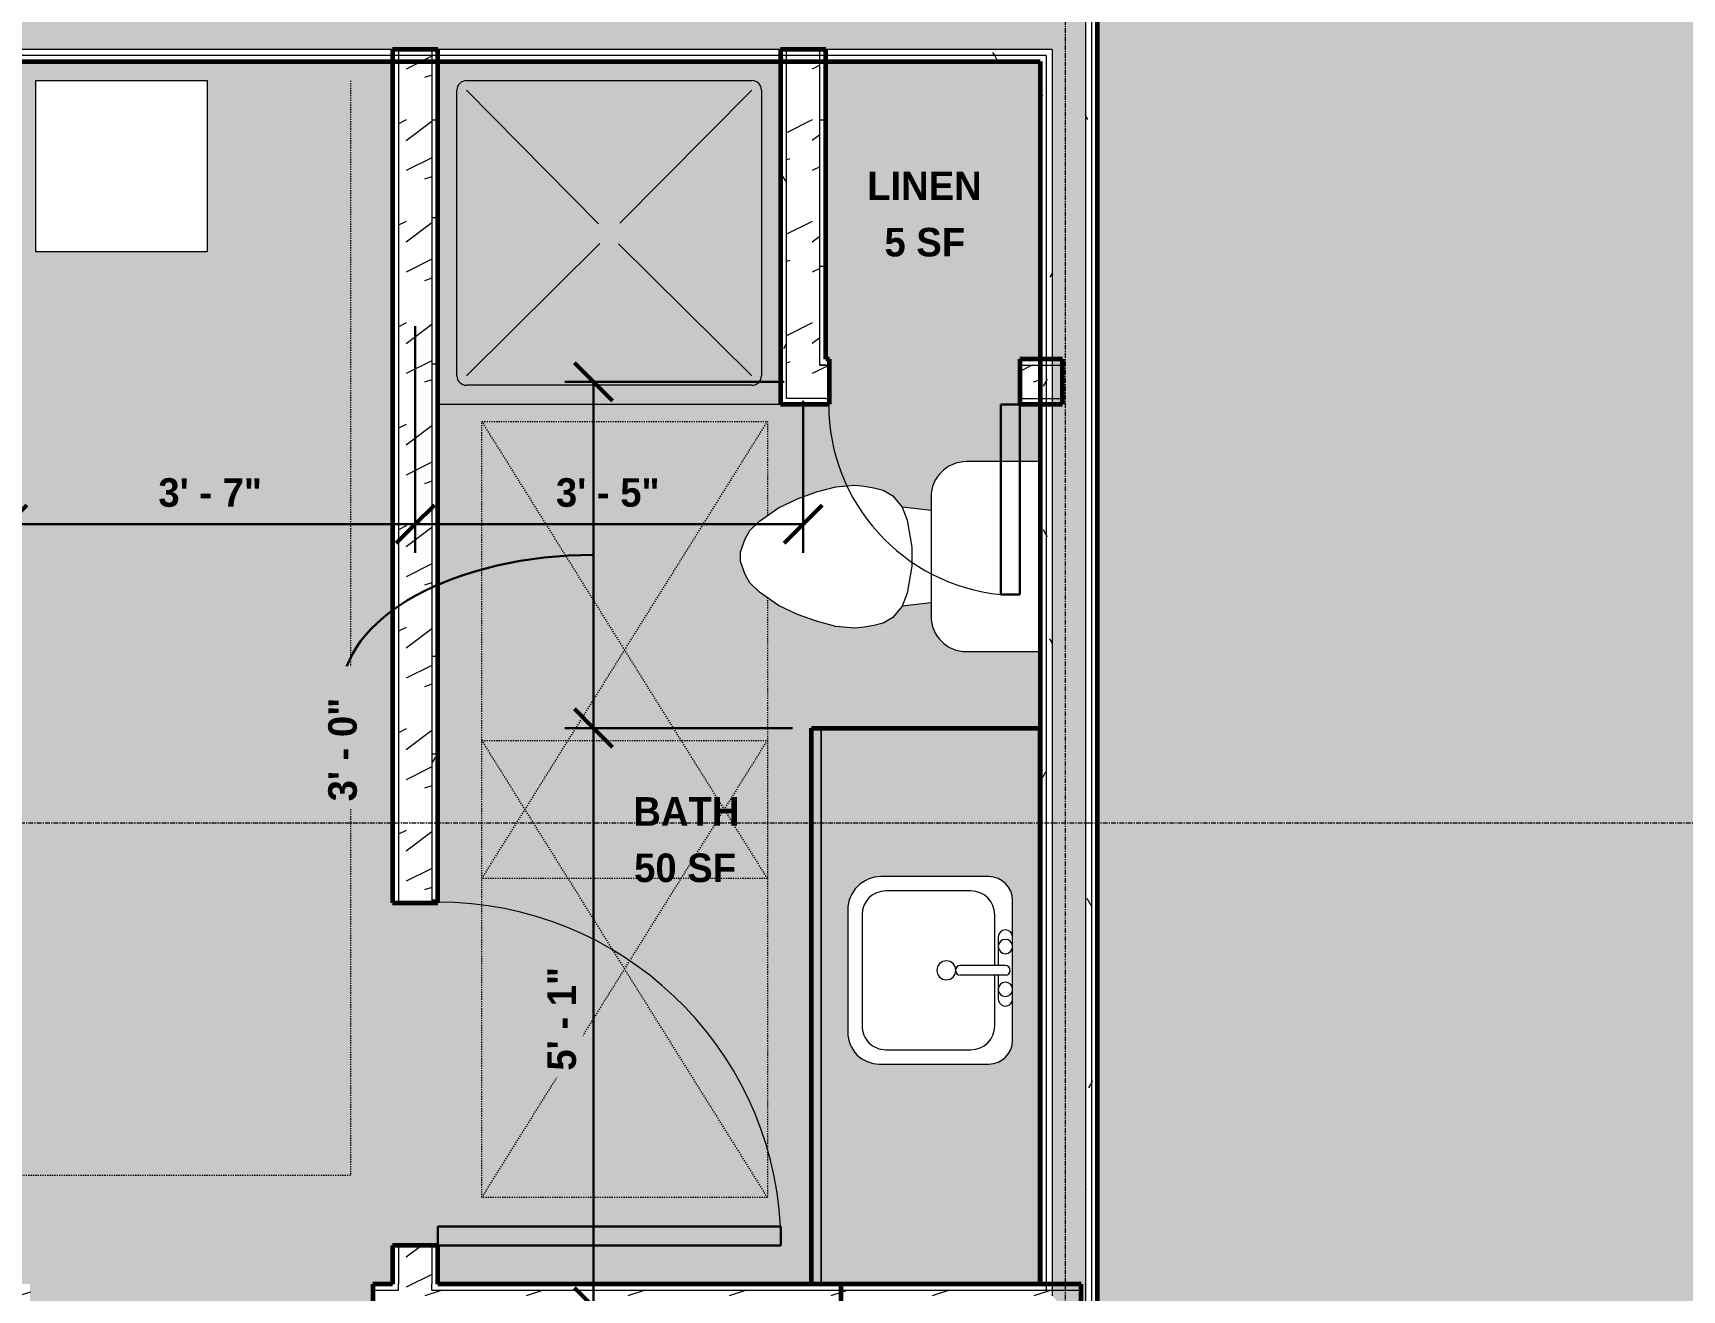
# Model space of a CAD drawing. Header units: inches. Extents: x -4105 to -1989, y 9836 to 11159.
# Drawn here: x -3589.8 to -3416.5, y 10418.2 to 10550.2 of the extents above; entities that cross this region are included whole.
import ezdxf

# ---------------------------------------------------------------- set-up
doc = ezdxf.new("R2010")
doc.units = ezdxf.units.IN
doc.header["$MEASUREMENT"] = 0
doc.linetypes.add('Dash', pattern=[0.25, 0.125, -0.125])
doc.linetypes.add('Grid Line 1_2_', pattern=[0.875, 0.5, -0.125, 0.125, -0.125])
for name, color, linetype, lineweight in [('0-1', 7, 'Continuous', 5), ('0-2', 7, 'Continuous', 9), ('A-ANNO-DIMS-1', 211, 'Continuous', 30), ('A-ANNO-DIMS-64', 211, 'Continuous', 9), ('A-AREA-IDEN', 2, 'Continuous', 9), ('A-AREA-PATT-3', 7, 'Continuous', 9), ('A-DOOR-1', 31, 'Continuous', 9), ('A-DOOR-2', 31, 'Continuous', 30), ('A-GENM-HDLN', 13, 'Dash', 9), ('A-WALL', 113, 'Continuous', 18), ('A-WALL-1', 113, 'Continuous', 60), ('A-WALL-PATT-1', 111, 'Continuous', 9), ('I-FURN', 30, 'Continuous', 9), ('I-FURN-HDLN', 30, 'Dash', 9), ('I-WALL-2', 2, 'Continuous', 60), ('P-SANR-FIXT', 6, 'Continuous', 9), ('Q-CASE', 31, 'Continuous', 9), ('Q-CASE-1', 31, 'Continuous', 60), ('S-GRID-1', 1, 'Grid Line 1_2_', 9)]:
    doc.layers.add(name, color=color, linetype=linetype, lineweight=lineweight)
doc.layers.add('A-AREA-PATT-5', color=141, linetype='Continuous', lineweight=9, transparency=1)
doc.styles.add('Century Gothic_B', font='GOTHICB.TTF', dxfattribs={"height": 3})
doc.dimstyles.new('OD_-_HS_-__1__Tol__', dxfattribs={"dimscale": 12, "dimtxt": 3.132505, "dimasz": 0.333333, "dimexe": 0.25, "dimexo": 0.166667, "dimgap": 0.083333, "dimtad": 1, "dimdec": 0, "dimzin": 3, "dimdsep": 46, "dimlunit": 4, "dimtxsty": 'Century Gothic_B', "dimblk1": 'OBLIQUE', "dimblk2": 'OBLIQUE', "dimsah": 1, "dimcen": 0.09, "dimdle": 0.25, "dimazin": 0, "dimtfac": 1, "dimtdec": 4, "dimtix": 1, "dimtmove": 0, "dimatfit": 3, "dimfxl": 1, "dimtvp": 1, "dimtfill": 1, "dimfrac": 2, "dimtolj": 1, "dimtzin": 0, "dimlwd": 30, "dimlwe": 30, "dimarcsym": 2})
doc.dimstyles.new('OD_-_HS_-__1__Tol___2', dxfattribs={"dimscale": 12, "dimtxt": 3.132505, "dimasz": 0.333333, "dimexe": 0.25, "dimexo": 0.166667, "dimgap": 0.083333, "dimtad": 1, "dimdec": 0, "dimzin": 3, "dimdsep": 46, "dimlunit": 4, "dimtxsty": 'Century Gothic_B', "dimblk1": 'OBLIQUE', "dimblk2": 'OBLIQUE', "dimsah": 1, "dimcen": 0.09, "dimdle": 0.25, "dimazin": 0, "dimtfac": 1, "dimtdec": 4, "dimtix": 1, "dimtmove": 1, "dimatfit": 3, "dimfxl": 1, "dimtvp": 1, "dimtfill": 1, "dimfrac": 2, "dimtolj": 1, "dimtzin": 0, "dimlwd": 30, "dimlwe": 30, "dimarcsym": 2})
pattern_1 = [(216.87, (4.265, -1183.338), (31.9871619, 21.32545714), [5.331, -47.981]), (206.565, (10.662, -1186.536), (-10.662476, -10.6620098), [11.921, -11.921]), (198.435, (10.662, -1191.868), (-21.32449365, -10.6625869), [6.744, -26.974])]
pattern_2 = [(0, (0, -1194), (20.48, 5.12), [0.845, -14.515, 0.845, -14.515, -81.92]), (0, (0, -1194), (20.48, 5.12), [-30.72, 0.845, -29.875, 0.845, -14.515, -35.84]), (0, (0, -1194), (20.48, 5.12), [-76.8, 0.845, -9.395, 0.845, -24.755]), (120, (7.68, -1191.44), (-14.67405, 15.1762003), [0.845, -14.515, 0.845, -14.515, -81.92]), (120, (7.68, -1191.44), (-14.67405, 15.1762003), [-30.72, 0.845, -29.875, 0.845, -14.515, -35.84]), (120, (7.68, -1191.44), (-14.67405, 15.1762003), [-76.8, 0.845, -9.395, 0.845, -24.755]), (240, (10.24, -1181.2), (-5.80595, -20.2962003), [0.845, -14.515, 0.845, -14.515, -81.92]), (240, (10.24, -1181.2), (-5.80595, -20.2962003), [-30.72, 0.845, -29.875, 0.845, -14.515, -35.84]), (240, (10.24, -1181.2), (-5.80595, -20.2962003), [-76.8, 0.845, -9.395, 0.845, -24.755])]
pattern_3 = [(161.57, (0.32, -1193.68), (-2.560496185, -0.000537386), [0, -18.214, 2.022, 0]), (18.43, (-0.32, -1193.68), (-2.560496185, 0.000537386), [0, -18.214, 2.022, 0]), (108.43, (0.32, -1193.68), (1.27922091, -6.400876726), [6.07, -14.166]), (71.57, (-0.32, -1193.68), (1.27922091, 6.400876726), [6.07, -14.166])]

# ---------------------------------------------------------------- blocks, each defined once
blk = doc.blocks.new('Single-Flush - 36_ x 84_-1372839-ENLARGED FLOOR PLAN - 1ST FLOOR PLAN - WEST')
at = {"layer": 'A-DOOR-1'}
blk.add_arc((18, 2.37), 36.07, 93.1789, 180, dxfattribs=at)
at = {"layer": 'A-DOOR-2'}
for p, q in [((16, 2.37), (16, 38.39)), ((18, 38.39), (16, 38.39)), ((18, 2.37), (18, 38.39)), ((18, 2.37), (16, 2.37))]:
    blk.add_line(p, q, dxfattribs=at)
blk = doc.blocks.new('Bed-Standard - Queen 60_ x 79_-1433484-ENLARGED FLOOR PLAN - 1ST FLOOR PLAN - WEST')
at = {"layer": 'I-FURN'}
for p, q in [((-19.31, 41.3), (40.69, 41.3)), ((-19.31, -37.7), (-19.31, 41.3)), ((40.69, 41.3), (40.69, -37.7)), ((40.69, -23.7), (-19.31, -17.13)), ((-16.31, -23.7), (37.69, -23.7)), ((-16.31, -35.7), (-16.31, -23.7)), ((37.69, -35.7), (37.69, -23.7)), ((-16.31, -35.7), (37.69, -35.7)), ((40.69, -37.7), (-19.31, -37.7))]:
    blk.add_line(p, q, dxfattribs=at)
at = {"layer": 'I-FURN-HDLN'}
for p, q in [((-55.31, 77.3), (64.69, 77.3)), ((-55.31, -37.7), (-55.31, 77.3))]:
    blk.add_line(p, q, dxfattribs=at)
blk = doc.blocks.new('Table-Night Stand - 18_ x 18_ x 24_-1372838-ENLARGED FLOOR PLAN - 1ST FLOOR PLAN - WEST')
at = {"layer": 'I-FURN'}
for p, q in [((0.15, 0), (18.15, 0)), ((0.15, -18), (0.15, 0)), ((18.15, 0), (18.15, -18)), ((18.15, -18), (0.15, -18))]:
    blk.add_line(p, q, dxfattribs=at)
blk = doc.blocks.new('M_Sink Vanity-Square - 500 x 440mm-1352614-ENLARGED FLOOR PLAN - 1ST FLOOR PLAN - WEST')
at = {"layer": 'P-SANR-FIXT'}
for p, q in [((7.96, 7.09), (-6.72, 7.09)), ((7.96, 7.09), (-6.72, 7.09)), ((3.62, 7.09), (-2.88, 7.09)), ((0.12, 5.22), (-5.22, 5.22)), ((-2.88, 5.59), (0.12, 5.59)), ((0.12, 6.33), (0.12, 1.59)), ((1.12, 6.33), (1.12, 1.59)), ((1.12, 5.59), (3.62, 5.59)), ((6.46, 5.22), (1.12, 5.22)), ((-9.22, 4.59), (-9.22, -6.73)), ((-9.22, 4.59), (-9.22, -6.73)), ((10.46, -6.91), (10.46, 4.59)), ((10.46, -6.91), (10.46, 4.59)), ((-7.72, 2.72), (-7.72, -6.23)), ((8.96, -6.23), (8.96, 2.72)), ((-5.72, -10.23), (7.14, -10.23)), ((-5.72, -10.23), (7.14, -10.23)), ((-5.22, -8.73), (6.46, -8.73))]:
    blk.add_line(p, q, dxfattribs=at)
for centre, radius, start, end in [((-6.72, 4.59), 2.5, 90, 180), ((-6.72, 4.59), 2.5, 90, 180), ((-2.88, 6.34), 0.75, 90, 270), ((-1.88, 6.34), 0.75, 360, 180), ((2.62, 6.34), 0.75, 360, 180), ((3.62, 6.34), 0.75, 270, 90), ((7.96, 4.59), 2.5, 0, 90), ((7.96, 4.59), 2.5, 360, 90), ((-5.22, 2.72), 2.5, 90, 180), ((-1.88, 6.34), 0.75, 180, 0), ((0.62, 6.33), 0.5, 360, 180), ((2.62, 6.34), 0.75, 180, 360), ((6.46, 2.72), 2.5, 0, 90), ((0.62, 0.13), 1, 360, 180), ((0.62, 0.13), 1, 180, 0), ((0.62, 1.59), 0.5, 180, 0), ((-5.72, -6.73), 3.5, 180, 270), ((-5.72, -6.73), 3.5, 180, 270), ((-5.22, -6.23), 2.5, 180, 270), ((6.46, -6.23), 2.5, 270, 0), ((7.14, -6.91), 3.32, 270, 360), ((7.14, -6.91), 3.32, 270, 0)]:
    blk.add_arc(centre, radius, start, end, dxfattribs=at)
blk = doc.blocks.new('Toilet-Domestic-3D - Toilet-Domestic-3D-V53-ENLARGED FLOOR PLAN - 1ST FLOOR PLAN - WEST')
at = {"layer": 'P-SANR-FIXT'}
for p, q in [((-3.74, 10), (-2.74, 11)), ((-2.74, 11), (-1.87, 11.5)), ((-1.87, 11.5), (-0.5, 12)), ((-0.5, 12), (0.5, 12)), ((0.5, 12), (1.87, 11.5)), ((1.87, 11.5), (2.74, 11)), ((2.74, 11), (3.74, 10)), ((-5.13, 8), (-3.74, 10)), ((3.74, 10), (5.13, 8)), ((-6.06, 6), (-5.13, 8)), ((5.13, 8), (6.06, 6)), ((-6.79, 4), (-6.06, 6)), ((6.06, 6), (6.79, 4)), ((-7.33, 1.99), (-6.79, 4)), ((6.79, 4), (7.33, 1.99)), ((-7.5, 0), (-7.33, 1.99)), ((7.33, 1.99), (7.5, 0)), ((-7.41, -1), (-7.5, 0)), ((-7.24, -2), (-7.41, -1)), ((7.41, -1), (7.24, -2)), ((7.5, 0), (7.41, -1)), ((-6.97, -3), (-7.24, -2)), ((-6.4, -4), (-6.97, -3)), ((6.97, -3), (6.4, -4)), ((7.24, -2), (6.97, -3)), ((-5.21, -5), (-6.4, -4)), ((-3.84, -5.5), (-5.21, -5)), ((-4.86, -8.02), (-5.21, -5)), ((5.21, -5), (3.84, -5.5)), ((4.86, -8.02), (5.21, -5)), ((6.4, -4), (5.21, -5)), ((-1, -6), (-3.84, -5.5)), ((1, -6), (-1, -6)), ((3.84, -5.5), (1, -6)), ((6.25, -8.02), (-6.25, -8.02)), ((-9.98, -11.75), (-9.98, -19.48)), ((9.98, -19.48), (9.98, -11.75)), ((-9.98, -19.48), (9.98, -19.48))]:
    blk.add_line(p, q, dxfattribs=at)
for centre, start, end in [((-6.25, -11.75), 90, 180), ((6.25, -11.75), 0, 90)]:
    blk.add_arc(centre, 3.73, start, end, dxfattribs=at)
blk = doc.blocks.new('OD_CW_Base Cabinet - OD_CW_Base Cabinet-V54-ENLARGED FLOOR PLAN - 1ST FLOOR PLAN - WEST')
at = {"layer": 'Q-CASE'}
blk.add_hatch(color=256, dxfattribs=at).paths.add_polyline_path([(0.74, -1), (59.14, -1), (59.14, 0), (0.74, 0)], flags=0)
h = blk.add_hatch(color=256, dxfattribs=at)
h.paths.add_polyline_path([(0.74, -3.08), (0.74, -24), (59.14, -24), (59.14, -1), (0.74, -1)], flags=0)
h.paths.add_polyline_path([(23.85, -18.63), (23.85, -7.12), (23.96, -6.26), (24.29, -5.46), (24.82, -4.77), (25.51, -4.25), (26.35, -3.91), (27.17, -3.8), (40.03, -3.8), (41.03, -3.96), (41.78, -4.27), (42.51, -4.83), (43.06, -5.55), (43.41, -6.4), (43.53, -7.3), (43.53, -18.63), (43.45, -19.27), (43.2, -19.88), (42.8, -20.39), (42.28, -20.79), (41.68, -21.04), (41.03, -21.13), (26.35, -21.13), (25.7, -21.04), (25.1, -20.79), (24.58, -20.39), (24.18, -19.88), (23.93, -19.27)], flags=0)
for p, q in [((0.74, 0), (59.14, 0)), ((59.14, -1), (0.74, -1)), ((0.74, -1), (59.14, -1)), ((59.14, 0), (59.14, -1)), ((59.14, -1), (59.14, -24)), ((59.14, -24), (0.74, -24))]:
    blk.add_line(p, q, dxfattribs=at)
at = {"layer": 'Q-CASE-1'}
for p, q in [((0.74, 0), (59.14, 0)), ((59.14, 0), (59.14, -24)), ((59.14, -24), (0.74, -24))]:
    blk.add_line(p, q, dxfattribs=at)
blk = doc.blocks.new('Shower Base-3D - 36_ x 36_-V55-ENLARGED FLOOR PLAN - 1ST FLOOR PLAN - WEST')
at = {"layer": 'P-SANR-FIXT'}
for p, q in [((-18, 18), (-18, -18)), ((-15, 16), (15, 16)), ((-16, -15), (-16, 15)), ((-1.12, 1), (-15, 15)), ((0.97, 1.14), (15, 15)), ((16, 15), (16, -15)), ((-1.13, -0.98), (-15, -15)), ((1.01, -1.11), (15, -15)), ((15, -16), (-15, -16))]:
    blk.add_line(p, q, dxfattribs=at)
for centre, start, end in [((-15, 15), 90, 180), ((15, 15), 360, 90), ((-15, -15), 180, 270), ((15, -15), 270, 0)]:
    blk.add_arc(centre, 1, start, end, dxfattribs=at)
blk = doc.blocks.new('Single-Flush - CLOSET-1720256-ENLARGED FLOOR PLAN - 1ST FLOOR PLAN - WEST')
at = {"layer": 'A-DOOR-1'}
blk.add_arc((10, -2.38), 20.07, 180, 264.2799, dxfattribs=at)
at = {"layer": 'A-DOOR-2'}
for p, q in [((8, -2.38), (8, -22.34)), ((10, -2.38), (8, -2.38)), ((10, -2.38), (10, -22.34)), ((10, -22.34), (8, -22.34))]:
    blk.add_line(p, q, dxfattribs=at)
blk = doc.blocks.new('ADA Clearances - 30_x48_-V48-ENLARGED FLOOR PLAN - 1ST FLOOR PLAN - WEST')
at = {"layer": 'A-GENM-HDLN'}
for p, q in [((15, 24), (-15, -24)), ((-15, 24), (15, -24)), ((-15, -5.48), (-15, 24)), ((-15, 24), (15, 24)), ((15, 24), (15, -24)), ((-15, -24), (-15, -14.12)), ((15, -24), (-15, -24))]:
    blk.add_line(p, q, dxfattribs=at)
blk = doc.blocks.new('ADA Clearances - 30_x48_-1721104-ENLARGED FLOOR PLAN - 1ST FLOOR PLAN - WEST')
at = {"layer": 'A-GENM-HDLN'}
for p, q in [((15, 24), (-15, -24)), ((-15, 24), (15, -24)), ((-15, -24), (-15, 24)), ((-15, 24), (15, 24)), ((15, 24), (15, -24)), ((15, -24), (-15, -24))]:
    blk.add_line(p, q, dxfattribs=at)
blk = doc.blocks.new('DIMBLOCK8-ENLARGED FLOOR PLAN - 1ST FLOOR PLAN - WEST')
at = {"layer": 'A-ANNO-DIMS-64', "lineweight": 30, "transparency": 16777216}
for p, q in [((-3549.63, 10519.39), (-3549.63, 10495.59)), ((-3549.63, 10498.59), (-3549.63, 10519.39)), ((-3592.43, 10499.42), (-3592.43, 10495.59)), ((-3592.43, 10498.59), (-3592.43, 10499.42)), ((-3592.43, 10498.59), (-3549.63, 10498.59))]:
    blk.add_line(p, q, dxfattribs=at)
at = {"layer": 'A-ANNO-DIMS-64', "lineweight": 50, "transparency": 16777216}
for p, q in [((-3592.43, 10498.59), (-3590.43, 10500.59)), ((-3549.63, 10498.59), (-3547.63, 10500.59)), ((-3592.43, 10498.59), (-3594.43, 10496.59)), ((-3549.63, 10498.59), (-3551.63, 10496.59))]:
    blk.add_line(p, q, dxfattribs=at)
at = {"layer": 'A-ANNO-DIMS-64', "color": 0, "lineweight": 30, "transparency": 16777216, "insert": (-3576.62, 10503.43), "char_height": 3, "width": 13.425, "attachment_point": 1, "line_spacing_factor": 0.984502, "style": 'Century Gothic_B', "bg_fill": 3, "box_fill_scale": 1.25, "bg_fill_color": 256, "bg_fill_true_color": 13158600, "bg_fill_transparency": 0}
blk.add_mtext('3\' - 7"', dxfattribs=at)
blk = doc.blocks.new('_Oblique')
at = {"color": 0, "linetype": 'ByBlock', "lineweight": -2}
blk.add_line((-0.5, -0.5), (0.5, 0.5), dxfattribs=at)
blk = doc.blocks.new('DIMBLOCK9-ENLARGED FLOOR PLAN - 1ST FLOOR PLAN - WEST')
at = {"layer": 'A-ANNO-DIMS-64', "lineweight": 30, "transparency": 16777216}
for p, q in [((-3549.63, 10519.39), (-3549.63, 10495.59)), ((-3549.63, 10498.59), (-3549.63, 10519.39)), ((-3508.88, 10511.56), (-3508.88, 10495.59)), ((-3508.88, 10498.59), (-3508.88, 10511.56)), ((-3549.63, 10498.59), (-3508.88, 10498.59))]:
    blk.add_line(p, q, dxfattribs=at)
at = {"layer": 'A-ANNO-DIMS-64', "lineweight": 50, "transparency": 16777216}
for p, q in [((-3549.63, 10498.59), (-3547.63, 10500.59)), ((-3508.88, 10498.59), (-3506.88, 10500.59)), ((-3549.63, 10498.59), (-3551.63, 10496.59)), ((-3508.88, 10498.59), (-3510.88, 10496.59))]:
    blk.add_line(p, q, dxfattribs=at)
at = {"layer": 'A-ANNO-DIMS-64', "color": 0, "lineweight": 30, "transparency": 16777216, "insert": (-3534.85, 10503.43), "char_height": 3, "width": 13.425, "attachment_point": 1, "line_spacing_factor": 0.984502, "style": 'Century Gothic_B', "bg_fill": 3, "box_fill_scale": 1.25, "bg_fill_color": 256, "bg_fill_true_color": 13158600, "bg_fill_transparency": 0}
blk.add_mtext('3\' - 5"', dxfattribs=at)
blk = doc.blocks.new('DIMBLOCK13-ENLARGED FLOOR PLAN - 1ST FLOOR PLAN - WEST')
at = {"layer": 'A-ANNO-DIMS-64', "lineweight": 50, "transparency": 16777216}
for p, q in [((-3530.91, 10477.19), (-3532.91, 10479.19)), ((-3530.91, 10477.19), (-3528.91, 10475.19)), ((-3530.91, 10416.41), (-3532.91, 10418.41)), ((-3530.91, 10416.41), (-3528.91, 10414.41))]:
    blk.add_line(p, q, dxfattribs=at)
at = {"layer": 'A-ANNO-DIMS-64', "lineweight": 30, "transparency": 16777216}
for p, q in [((-3510, 10477.19), (-3533.91, 10477.19)), ((-3530.91, 10416.41), (-3530.91, 10477.19)), ((-3530.91, 10477.19), (-3510, 10477.19)), ((-3531.74, 10416.41), (-3527.91, 10416.41)), ((-3530.91, 10416.41), (-3531.74, 10416.41))]:
    blk.add_line(p, q, dxfattribs=at)
at = {"layer": 'A-ANNO-DIMS-64', "color": 0, "lineweight": 30, "transparency": 16777216, "insert": (-3535.75, 10441.21), "char_height": 3, "width": 13.425, "attachment_point": 1, "rotation": 90, "line_spacing_factor": 0.984502, "style": 'Century Gothic_B', "bg_fill": 3, "box_fill_scale": 1.25, "bg_fill_color": 256, "bg_fill_true_color": 13158600, "bg_fill_transparency": 0}
blk.add_mtext('5\' - 1"', dxfattribs=at)
blk = doc.blocks.new('DIMBLOCK14-ENLARGED FLOOR PLAN - 1ST FLOOR PLAN - WEST')
at = {"layer": 'A-ANNO-DIMS-64', "lineweight": 50, "transparency": 16777216}
for p, q in [((-3530.91, 10513.56), (-3532.91, 10515.56)), ((-3530.91, 10513.56), (-3528.91, 10511.56)), ((-3530.91, 10477.19), (-3532.91, 10479.19)), ((-3530.91, 10477.19), (-3528.91, 10475.19))]:
    blk.add_line(p, q, dxfattribs=at)
at = {"layer": 'A-ANNO-DIMS-64', "lineweight": 30, "transparency": 16777216}
for p, q in [((-3510.88, 10513.56), (-3533.91, 10513.56)), ((-3530.91, 10477.19), (-3530.91, 10513.56)), ((-3530.91, 10513.56), (-3510.88, 10513.56)), ((-3510, 10477.19), (-3533.91, 10477.19)), ((-3530.91, 10477.19), (-3510, 10477.19))]:
    blk.add_line(p, q, dxfattribs=at)
blk.add_ellipse((-3530.91, 10480.67), major_axis=(26.48, 0), ratio=0.555145, start_param=1.570796, end_param=3.141593, dxfattribs=at)
at = {"layer": 'A-ANNO-DIMS-64', "color": 0, "lineweight": 30, "transparency": 16777216, "insert": (-3558.78, 10469.49), "char_height": 3, "width": 13.425, "attachment_point": 1, "rotation": 90, "line_spacing_factor": 0.984502, "style": 'Century Gothic_B', "bg_fill": 3, "box_fill_scale": 1.25, "bg_fill_color": 256, "bg_fill_true_color": 13158600, "bg_fill_transparency": 0}
blk.add_mtext('3\' - 0"', dxfattribs=at)
blk = doc.blocks.new('CTR - 1st Phase - Shell_rvt-1-ENLARGED FLOOR PLAN - 1ST FLOOR PLAN - WEST')
at = {"layer": 'S-GRID-1'}
for p, q in [((-3481.32, 9836.18), (-3481.32, 11126.32)), ((-1989.4, 10467.19), (-4072.56, 10467.19))]:
    blk.add_line(p, q, dxfattribs=at)
blk = doc.blocks.new('CTR - 1st Phase - Unit Layouts_rvt-1-ENLARGED FLOOR PLAN - 1ST FLOOR PLAN - WEST')
at = {"layer": 'A-WALL-PATT-1'}
h = blk.add_hatch(dxfattribs=at)
h.set_pattern_fill('FP_2', color=256, style=0, pattern_type=2)
h.set_pattern_definition(pattern_1)
h.paths.add_polyline_path([(-3550.08, 10418.16), (-3547.88, 10418.16), (-3547.88, 10422.84), (-3551.38, 10422.84), (-3551.38, 10418.16)], flags=0)
h.paths.add_polyline_path([(-3551.38, 10458.84), (-3547.88, 10458.84), (-3547.88, 10548.44), (-3551.38, 10548.44), (-3551.38, 10461.83)], flags=0)
h = blk.add_hatch(dxfattribs=at)
h.set_pattern_fill('FP_1', color=256, style=0, pattern_type=2)
h.set_pattern_definition(pattern_2)
h.paths.add_polyline_path([(-3551.38, 10418.79), (-3551.38, 10422.84), (-3552.01, 10422.84), (-3552.01, 10418.79)], flags=0)
h.paths.add_polyline_path([(-3551.38, 10458.84), (-3551.39, 10547.19), (-3552.01, 10547.19), (-3552.01, 10458.84)], flags=0)
h = blk.add_hatch(dxfattribs=at)
h.set_pattern_fill('FP_1', color=256, style=0, pattern_type=2)
h.set_pattern_definition(pattern_2)
h.paths.add_polyline_path([(-3547.88, 10418.79), (-3547.26, 10418.79), (-3547.26, 10422.84), (-3547.88, 10422.84)], flags=0)
h.paths.add_polyline_path([(-3547.88, 10458.84), (-3547.26, 10458.84), (-3547.26, 10547.19), (-3547.88, 10547.19), (-3547.88, 10461.83)], flags=0)
h = blk.add_hatch(dxfattribs=at)
h.set_pattern_fill('FP_1', color=256, style=0, pattern_type=2)
h.set_pattern_definition(pattern_2)
h.paths.add_polyline_path([(-3511.26, 10511.19), (-3510.63, 10511.19), (-3510.63, 10547.19), (-3511.26, 10547.19), (-3511.26, 10515.31)], flags=0)
h = blk.add_hatch(dxfattribs=at)
h.set_pattern_fill('FP_2', color=256, style=0, pattern_type=2)
h.set_pattern_definition(pattern_1)
h.paths.add_polyline_path([(-3510.63, 10511.81), (-3507.13, 10511.81), (-3507.13, 10547.19), (-3510.63, 10547.19), (-3510.63, 10518.09)], flags=0)
h = blk.add_hatch(dxfattribs=at)
h.set_pattern_fill('FP_1', color=256, style=0, pattern_type=2)
h.set_pattern_definition(pattern_2)
h.paths.add_polyline_path([(-3507.13, 10515.31), (-3506.51, 10515.31), (-3506.51, 10547.19), (-3507.13, 10547.19), (-3507.13, 10518.09)], flags=0)
h = blk.add_hatch(dxfattribs=at)
h.set_pattern_fill('FP_2', color=256, style=0, pattern_type=2)
h.set_pattern_definition(pattern_1)
h.paths.add_polyline_path([(-3484, 10511.81), (-3483.97, 10511.81), (-3484, 10515.31), (-3486.13, 10515.31), (-3486.13, 10511.81)], flags=0)
h.paths.add_polyline_path([(-3506.51, 10511.81), (-3506.13, 10511.81), (-3506.13, 10515.31), (-3507.13, 10515.31), (-3507.13, 10511.81)], flags=0)
h = blk.add_hatch(dxfattribs=at)
h.set_pattern_fill('FP_2', color=256, style=0, pattern_type=2)
h.set_pattern_definition(pattern_1)
h.paths.add_polyline_path([(-3590.6, 10414.66), (-3590.1, 10414.66), (-3590.1, 10418.16), (-3594.26, 10418.16), (-3594.26, 10414.66), (-3592.1, 10414.66), (-3592.1, 10414.94), (-3590.6, 10414.94)], flags=0)
h.paths.add_polyline_path([(-3482.72, 10414.66), (-3479.86, 10414.67), (-3482.72, 10417.54), (-3482.72, 10418.16), (-3554.1, 10418.16), (-3554.1, 10414.66), (-3514.6, 10414.66), (-3514.6, 10414.94), (-3513.1, 10414.94), (-3513.1, 10414.66), (-3489.01, 10414.66)], flags=0)
at = {"layer": 'A-WALL'}
for p, q in [((-3551.38, 10548.44), (-3551.38, 10458.84)), ((-3547.88, 10548.44), (-3547.88, 10458.84)), ((-3510.63, 10511.81), (-3510.63, 10548.44)), ((-3507.13, 10515.31), (-3507.13, 10548.44)), ((-3507.13, 10515.31), (-3506.51, 10515.31)), ((-3506.51, 10515.31), (-3507.13, 10515.31)), ((-3506.51, 10515.31), (-3506.13, 10515.31)), ((-3486.13, 10515.31), (-3481.62, 10515.31)), ((-3507.13, 10511.81), (-3510.63, 10511.81)), ((-3506.51, 10511.81), (-3507.13, 10511.81)), ((-3506.51, 10511.81), (-3506.13, 10511.81)), ((-3486.13, 10511.81), (-3481.62, 10511.81)), ((-3551.38, 10422.84), (-3551.38, 10418.79)), ((-3547.88, 10422.84), (-3547.88, 10418.79)), ((-3554.1, 10418.16), (-3551.38, 10418.16)), ((-3551.38, 10418.16), (-3551.38, 10418.79)), ((-3547.88, 10418.16), (-3547.88, 10418.79)), ((-3547.88, 10418.16), (-3479.67, 10418.16))]:
    blk.add_line(p, q, dxfattribs=at)
at = {"layer": 'A-WALL-1'}
for p, q in [((-3547.26, 10548.44), (-3552.01, 10548.44)), ((-3552.01, 10548.44), (-3552.01, 10458.84)), ((-3547.26, 10458.84), (-3547.26, 10548.44)), ((-3511.26, 10548.44), (-3511.26, 10511.19)), ((-3506.51, 10548.44), (-3511.26, 10548.44)), ((-3506.51, 10515.94), (-3506.51, 10548.44)), ((-3506.13, 10515.94), (-3506.51, 10515.94)), ((-3506.13, 10511.19), (-3506.13, 10515.94)), ((-3481.62, 10515.94), (-3486.13, 10515.94)), ((-3486.13, 10515.94), (-3486.13, 10511.19)), ((-3481.62, 10511.19), (-3481.62, 10515.94)), ((-3511.26, 10511.19), (-3510.63, 10511.19)), ((-3510.63, 10511.19), (-3506.51, 10511.19)), ((-3506.51, 10511.19), (-3506.13, 10511.19)), ((-3486.13, 10511.19), (-3481.62, 10511.19)), ((-3552.01, 10458.84), (-3547.26, 10458.84)), ((-3547.26, 10422.84), (-3552.01, 10422.84)), ((-3552.01, 10422.84), (-3552.01, 10418.79)), ((-3547.26, 10418.79), (-3547.26, 10422.84)), ((-3552.01, 10418.79), (-3554.1, 10418.79)), ((-3554.1, 10418.79), (-3554.1, 10414.04)), ((-3479.67, 10418.79), (-3547.26, 10418.79)), ((-3479.67, 10414.04), (-3479.67, 10418.79))]:
    blk.add_line(p, q, dxfattribs=at)
at = {"layer": '0-2'}
for name, p, rotation in [('Bed-Standard - Queen 60_ x 79_-1433484-ENLARGED FLOOR PLAN - 1ST FLOOR PLAN - WEST', (-3611.74, 10507.48), 180), ('Table-Night Stand - 18_ x 18_ x 24_-1372838-ENLARGED FLOOR PLAN - 1ST FLOOR PLAN - WEST', (-3571.35, 10527.19), 180), ('Shower Base-3D - 36_ x 36_-V55-ENLARGED FLOOR PLAN - 1ST FLOOR PLAN - WEST', (-3529.26, 10529.19), 89.99999999997166), ('ADA Clearances - 30_x48_-V48-ENLARGED FLOOR PLAN - 1ST FLOOR PLAN - WEST', (-3527.63, 10485.39), 180), ('Toilet-Domestic-3D - Toilet-Domestic-3D-V53-ENLARGED FLOOR PLAN - 1ST FLOOR PLAN - WEST', (-3503.47, 10495.19), 89.99999999996913), ('OD_CW_Base Cabinet - OD_CW_Base Cabinet-V54-ENLARGED FLOOR PLAN - 1ST FLOOR PLAN - WEST', (-3508, 10418.05), 89.99999999996673), ('ADA Clearances - 30_x48_-1721104-ENLARGED FLOOR PLAN - 1ST FLOOR PLAN - WEST', (-3527.63, 10451.89), 180), ('M_Sink Vanity-Square - 500 x 440mm-1352614-ENLARGED FLOOR PLAN - 1ST FLOOR PLAN - WEST', (-3493.97, 10452.36), 269.9999999999682), ('Single-Flush - 36_ x 84_-1372839-ENLARGED FLOOR PLAN - 1ST FLOOR PLAN - WEST', (-3549.63, 10440.84), 270.0000000000038)]:
    blk.add_blockref(name, p, dxfattribs=dict(at, rotation=rotation))
blk.add_blockref('Single-Flush - CLOSET-1720256-ENLARGED FLOOR PLAN - 1ST FLOOR PLAN - WEST', (-3496.13, 10513.56), dxfattribs=at)
at = {"layer": 'A-AREA-IDEN', "char_height": 3, "attachment_point": 1, "style": 'Century Gothic_B'}
for s, insert, width in [('LINEN', (-3502.16, 10535.64), 13.332), ('5 SF', (-3500.34, 10529.72), 8.888)]:
    blk.add_mtext(s, dxfattribs=dict(at, insert=insert, width=width))
at = {"layer": 'A-ANNO-DIMS-1'}
dim = blk.add_linear_dim(base=(-3549.63, 10498.59), p1=(-3592.43, 10501.42), p2=(-3549.63, 10521.39), dimstyle='OD_-_HS_-__1__Tol__', override={"dimpost": '<>', "dimfxl": 47.224518}, dxfattribs=at)
dim.commit()
dim.dimension.update_dxf_attribs({"geometry": 'DIMBLOCK8-ENLARGED FLOOR PLAN - 1ST FLOOR PLAN - WEST', "text_midpoint": (-3571.03, 10501.16)})
dim = blk.add_linear_dim(base=(-3530.91, 10477.19), p1=(-3533.74, 10416.41), p2=(-3508, 10477.19), angle=90, dimstyle='OD_-_HS_-__1__Tol__', override={"dimpost": '<>', "dimfxl": 66.000115}, dxfattribs=at)
dim.commit()
dim.dimension.update_dxf_attribs({"geometry": 'DIMBLOCK13-ENLARGED FLOOR PLAN - 1ST FLOOR PLAN - WEST', "text_midpoint": (-3533.45, 10446.8)})
at = {"layer": 'A-AREA-IDEN', "insert": (-3526.64, 10464.01), "char_height": 3, "width": 11.514, "attachment_point": 1, "style": 'Century Gothic_B'}
blk.add_mtext('50 SF', dxfattribs=at)
at = {"layer": 'A-ANNO-DIMS-1'}
dim = blk.add_linear_dim(base=(-3508.88, 10498.59), p1=(-3549.63, 10521.39), p2=(-3508.88, 10513.56), dimstyle='OD_-_HS_-__1__Tol__', override={"dimpost": '<>', "dimfxl": 41.494579}, dxfattribs=at)
dim.commit()
dim.dimension.update_dxf_attribs({"geometry": 'DIMBLOCK9-ENLARGED FLOOR PLAN - 1ST FLOOR PLAN - WEST', "text_midpoint": (-3529.26, 10501.16)})
dim = blk.add_linear_dim(base=(-3530.91, 10513.56), p1=(-3508, 10477.19), p2=(-3508.88, 10513.56), angle=90, dimstyle='OD_-_HS_-__1__Tol___2', override={"dimpost": '<>', "dimfxl": 36.385786}, dxfattribs=at)
dim.commit()
dim.dimension.update_dxf_attribs({"geometry": 'DIMBLOCK14-ENLARGED FLOOR PLAN - 1ST FLOOR PLAN - WEST', "text_midpoint": (-3556.78, 10476.2), "dimtype": 160, "text_rotation": 90})
at = {"layer": 'A-AREA-IDEN', "insert": (-3526.72, 10469.93), "char_height": 3, "width": 11.716, "attachment_point": 1, "style": 'Century Gothic_B'}
blk.add_mtext('BATH', dxfattribs=at)

msp = doc.modelspace()

# ---------------------------------------------------------------- block references
at = {"layer": '0-1'}
msp.add_blockref('CTR - 1st Phase - Unit Layouts_rvt-1-ENLARGED FLOOR PLAN - 1ST FLOOR PLAN - WEST', (0, 0), dxfattribs=at)

# ---------------------------------------------------------------- next in the draw order: hatches: boundary and pattern name
at = {"layer": 'A-AREA-PATT-3'}
h = msp.add_hatch(color=256, dxfattribs=at)
h.paths.add_polyline_path([(-3504.92, 10354.59), (-3540.92, 10354.59), (-3540.92, 10356.34), (-3504.92, 10356.34), (-3504.92, 10355.61)], flags=0)
h.paths.add_polyline_path([(-3822.2, 10351.59), (-3794.67, 10351.59), (-3794.67, 10362.15), (-3789.92, 10362.15), (-3789.92, 10351.59), (-3504.92, 10351.59), (-3504.92, 10354.59), (-3502.99, 10354.59), (-3502.99, 10355.21), (-3501.92, 10355.21), (-3501.92, 10389.96), (-3502.99, 10389.96), (-3502.99, 10390.59), (-3504.92, 10390.59), (-3504.92, 10414.04), (-3513.1, 10414.04), (-3513.1, 10412.09), (-3512.1, 10412.07), (-3512.1, 10410.84), (-3513.1, 10410.84), (-3513.1, 10410.57), (-3514.6, 10410.59), (-3514.6, 10410.84), (-3516.2, 10410.84), (-3516.2, 10410.59), (-3518.54, 10410.59), (-3518.54, 10410.41), (-3520.04, 10410.41), (-3520.04, 10410.59), (-3548.36, 10410.59), (-3548.36, 10410.41), (-3548.42, 10410.41), (-3548.44, 10410.34), (-3548.79, 10410.34), (-3548.79, 10410.09), (-3548.47, 10410.09), (-3548.47, 10409.84), (-3551.48, 10409.84), (-3551.46, 10410.09), (-3549.27, 10410.09), (-3549.27, 10410.34), (-3549.65, 10410.34), (-3549.65, 10410.41), (-3549.86, 10410.41), (-3549.86, 10410.59), (-3552.2, 10410.59), (-3552.2, 10410.84), (-3590.6, 10410.84), (-3590.6, 10410.57), (-3592.1, 10410.57), (-3592.1, 10410.84), (-3593.1, 10410.86), (-3593.1, 10412.09), (-3592.1, 10412.09), (-3592.1, 10414.04), (-3593.63, 10414.04), (-3593.63, 10388.6), (-3681.18, 10388.6), (-3681.18, 10515.19), (-3716.93, 10515.19), (-3716.93, 10523.19), (-3719.95, 10523.19), (-3719.97, 10521.08), (-3720, 10521), (-3720.14, 10520.94), (-3721.04, 10520.92), (-3721.04, 10520.69), (-3723.66, 10520.69), (-3723.66, 10520.44), (-3724.25, 10520.44), (-3724.25, 10520.69), (-3724.84, 10520.69), (-3724.84, 10520.44), (-3725.43, 10520.44), (-3725.43, 10520.69), (-3726.02, 10520.69), (-3726.02, 10520.44), (-3726.61, 10520.44), (-3726.61, 10520.69), (-3727.21, 10520.69), (-3727.21, 10520.44), (-3727.8, 10520.44), (-3727.8, 10520.69), (-3737.15, 10520.69), (-3737.15, 10520.44), (-3739.12, 10520.44), (-3739.12, 10520.69), (-3742.85, 10520.69), (-3742.85, 10520.94), (-3743.8, 10520.95), (-3743.89, 10521), (-3743.95, 10521.14), (-3743.95, 10523.19), (-3822.2, 10523.19), (-3822.2, 10398.19), (-3789.92, 10398.19), (-3789.92, 10415.1), (-3729.92, 10415.1), (-3729.92, 10385.1), (-3789.92, 10385.1), (-3789.92, 10392.15), (-3794.67, 10392.15), (-3794.67, 10393.44), (-3822.2, 10393.44), (-3822.2, 10364.4)], flags=0)
h.paths.add_polyline_path([(-3780.56, 10352.97), (-3783.43, 10352.97), (-3783.43, 10369.1), (-3782.77, 10369.1), (-3782.75, 10369.13), (-3782.28, 10369.13), (-3782.28, 10369.1), (-3767.09, 10369.1), (-3767.09, 10369.13), (-3766.1, 10369.13), (-3766.1, 10369.1), (-3765.43, 10369.1), (-3765.43, 10365.1), (-3729.43, 10365.1), (-3729.43, 10369.1), (-3728.77, 10369.1), (-3728.77, 10369.13), (-3727.78, 10369.13), (-3727.78, 10369.1), (-3712.58, 10369.1), (-3712.58, 10369.13), (-3712.09, 10369.13), (-3712.09, 10369.1), (-3711.43, 10369.1), (-3711.43, 10352.97), (-3779.09, 10352.97)], flags=0)
h.paths.add_polyline_path([(-3821.82, 10363.4), (-3821.82, 10391.4), (-3796.57, 10391.4), (-3796.57, 10381.9), (-3796.07, 10381.89), (-3796.07, 10381.4), (-3796.57, 10381.4), (-3796.57, 10365.15), (-3796.07, 10365.13), (-3796.07, 10364.4), (-3796.57, 10364.4), (-3796.57, 10363.4), (-3820.82, 10363.4)], flags=0)
h.paths.add_polyline_path([(-3665.93, 10393.35), (-3598.38, 10393.35), (-3598.38, 10421.4), (-3600.43, 10421.4), (-3600.43, 10420.65), (-3602.93, 10420.65), (-3602.93, 10421.4), (-3603.18, 10421.4), (-3603.18, 10424.77), (-3632.18, 10424.77), (-3632.18, 10423.4), (-3663.18, 10423.4), (-3663.18, 10421.4), (-3663.43, 10421.4), (-3663.43, 10420.65), (-3665.93, 10420.65), (-3665.93, 10421.4), (-3676.43, 10421.4), (-3676.43, 10393.35), (-3671.07, 10393.35)], flags=0)
h.paths.add_polyline_path([(-3625, 10395.44), (-3629.71, 10395.44), (-3629.71, 10421.44), (-3604.71, 10421.44), (-3604.71, 10395.44), (-3622.04, 10395.44)], flags=0)
h.paths.add_polyline_path([(-3516.2, 10412.09), (-3514.6, 10412.09), (-3514.6, 10414.04), (-3554.1, 10414.04), (-3554.1, 10418.79), (-3552.01, 10418.79), (-3552.01, 10422.84), (-3547.26, 10422.84), (-3547.26, 10418.79), (-3508, 10418.79), (-3508, 10477.19), (-3484, 10477.19), (-3484, 10511.19), (-3486.13, 10511.19), (-3486.13, 10515.94), (-3483.97, 10515.94), (-3483.97, 10547.19), (-3506.51, 10547.19), (-3506.51, 10515.94), (-3506.13, 10515.94), (-3506.13, 10511.19), (-3511.26, 10511.19), (-3511.26, 10547.19), (-3547.26, 10547.19), (-3547.26, 10458.84), (-3552.01, 10458.84), (-3552.01, 10547.19), (-3676.43, 10547.19), (-3676.43, 10426.15), (-3665.93, 10426.15), (-3665.93, 10426.9), (-3663.43, 10426.9), (-3663.43, 10426.15), (-3663.18, 10426.15), (-3663.18, 10424.77), (-3634.18, 10424.77), (-3634.18, 10426.15), (-3602.93, 10426.15), (-3602.93, 10426.9), (-3600.43, 10426.9), (-3600.43, 10426.15), (-3593.63, 10426.15), (-3593.63, 10418.79), (-3590.1, 10418.79), (-3590.1, 10414.04), (-3590.6, 10414.04), (-3590.6, 10412.09), (-3552.2, 10412.09), (-3552.2, 10412.34), (-3516.2, 10412.34)], flags=0)
h.paths.add_polyline_path([(-3805.29, 10429.74), (-3805.29, 10430.74), (-3811.29, 10430.74), (-3811.29, 10465.74), (-3727.29, 10465.74), (-3727.29, 10430.74), (-3733.29, 10430.74), (-3733.29, 10429.74), (-3799.82, 10429.74)], flags=0)
h.paths.add_polyline_path([(-3623.64, 10466.19), (-3652.43, 10466.19), (-3652.43, 10545.19), (-3592.43, 10545.19), (-3592.43, 10466.19), (-3596.01, 10466.19)], flags=0)
h.paths.add_polyline_path([(-3484, 10485.21), (-3491.72, 10485.21), (-3492.69, 10485.34), (-3493.59, 10485.71), (-3494.36, 10486.3), (-3494.95, 10487.08), (-3495.32, 10487.97), (-3495.45, 10489.02), (-3495.45, 10490.33), (-3498.47, 10489.98), (-3499.47, 10488.79), (-3500.47, 10488.22), (-3501.47, 10487.95), (-3502.48, 10487.78), (-3503.47, 10487.69), (-3505.47, 10487.86), (-3507.47, 10488.4), (-3509.47, 10489.13), (-3511.47, 10490.06), (-3513.47, 10491.45), (-3514.47, 10492.45), (-3514.97, 10493.32), (-3515.47, 10494.69), (-3515.47, 10495.69), (-3514.97, 10497.06), (-3514.47, 10497.93), (-3513.47, 10498.93), (-3511.47, 10500.32), (-3509.47, 10501.25), (-3507.47, 10501.98), (-3505.47, 10502.52), (-3503.47, 10502.69), (-3502.48, 10502.6), (-3501.47, 10502.43), (-3500.47, 10502.16), (-3499.47, 10501.59), (-3498.47, 10500.4), (-3495.45, 10500.05), (-3495.45, 10501.44), (-3495.32, 10502.4), (-3494.95, 10503.3), (-3494.36, 10504.07), (-3493.59, 10504.67), (-3492.69, 10505.04), (-3491.72, 10505.17), (-3484, 10505.17), (-3484, 10490.33)], flags=0)
h.paths.add_polyline_path([(-3663.74, 10527.19), (-3673.43, 10527.19), (-3673.43, 10545.19), (-3655.43, 10545.19), (-3655.43, 10527.19)], flags=0)
h.paths.add_polyline_path([(-3571.5, 10527.19), (-3589.5, 10527.19), (-3589.5, 10545.19), (-3571.5, 10545.19), (-3571.5, 10536.84)], flags=0)
h.paths.add_polyline_path([(-3681.18, 10545.19), (-3681.18, 10547.19), (-3716.93, 10547.19), (-3716.93, 10545.19), (-3702.75, 10545.19)], flags=0)
at = {"layer": 'A-AREA-PATT-5'}
h = msp.add_hatch(color=256, dxfattribs=at)
h.paths.add_polyline_path([(-2695.1, 10249.96), (-2640.3, 10249.96), (-2640.3, 10336.14), (-2641.3, 10336.14), (-2641.3, 10338.14), (-2639.36, 10338.14), (-2639.36, 10338.76), (-2637.92, 10338.76), (-2637.92, 10373.51), (-2639.36, 10373.51), (-2639.36, 10374.14), (-2641.3, 10374.14), (-2641.3, 10376.14), (-2640.3, 10376.14), (-2640.3, 10381.51), (-2509.52, 10381.51), (-2493.41, 10365.41), (-2492, 10366.82), (-2490.63, 10365.45), (-2490.19, 10365.89), (-2488.91, 10364.61), (-2464.33, 10389.18), (-2465.62, 10390.47), (-2465.17, 10390.91), (-2466.54, 10392.28), (-2465.13, 10393.69), (-2464.6, 10393.16), (-2442.44, 10415.33), (-2461.13, 10434.02), (-2461.66, 10433.49), (-2463.08, 10434.91), (-2461.71, 10436.28), (-2462.15, 10436.72), (-2460.87, 10438), (-2485.44, 10462.57), (-2486.72, 10461.29), (-2487.16, 10461.73), (-2488.53, 10460.36), (-2489.95, 10461.78), (-2489.42, 10462.31), (-2490.13, 10463.01), (-2503.7, 10449.44), (-2507.94, 10449.44), (-2513.12, 10444.26), (-2513.12, 10449.44), (-2650.52, 10449.44), (-2650.52, 10470.39), (-2670.72, 10470.39), (-2670.72, 10469.64), (-2672.72, 10469.64), (-2672.72, 10471.58), (-2673.35, 10471.58), (-2673.35, 10473.39), (-2708.1, 10473.39), (-2708.1, 10471.58), (-2708.72, 10471.58), (-2708.72, 10469.64), (-2710.72, 10469.64), (-2710.72, 10470.39), (-2718.72, 10470.39), (-2718.72, 10469.64), (-2720.72, 10469.64), (-2720.72, 10471.58), (-2721.35, 10471.58), (-2721.35, 10473.39), (-2756.1, 10473.39), (-2756.1, 10471.58), (-2756.72, 10471.58), (-2756.72, 10469.64), (-2758.72, 10469.64), (-2758.72, 10470.39), (-2778.92, 10470.39), (-2778.92, 10449.44), (-3007.91, 10449.44), (-3007.91, 10406.19), (-3026.86, 10406.19), (-3026.86, 10449.44), (-3024.92, 10449.44), (-3024.92, 10470.39), (-3025.92, 10470.39), (-3025.92, 10470.64), (-3027.92, 10470.64), (-3027.92, 10472.58), (-3028.55, 10472.58), (-3028.55, 10473.39), (-3063.3, 10473.39), (-3063.3, 10472.58), (-3063.92, 10472.58), (-3063.92, 10470.64), (-3065.92, 10470.64), (-3065.92, 10470.39), (-3086.12, 10470.39), (-3086.12, 10449.44), (-3207.32, 10449.44), (-3207.32, 10470.39), (-3227.52, 10470.39), (-3227.52, 10470.64), (-3229.52, 10470.64), (-3229.52, 10472.58), (-3230.15, 10472.58), (-3230.15, 10473.39), (-3264.9, 10473.39), (-3264.9, 10472.58), (-3265.52, 10472.58), (-3265.52, 10470.64), (-3267.52, 10470.64), (-3267.52, 10470.39), (-3268.52, 10470.39), (-3268.52, 10449.44), (-3266.59, 10449.44), (-3266.59, 10406.19), (-3285.54, 10406.19), (-3285.54, 10449.44), (-3408.92, 10449.44), (-3408.92, 11061.88), (-3477.97, 11061.88), (-3477.97, 11027.19), (-3498.92, 11027.19), (-3498.92, 11006.99), (-3499.17, 11006.99), (-3499.17, 11004.99), (-3501.11, 11004.99), (-3501.11, 11004.36), (-3501.92, 11004.36), (-3501.92, 10969.61), (-3501.11, 10969.61), (-3501.11, 10968.99), (-3499.17, 10968.99), (-3499.17, 10966.99), (-3498.92, 10966.99), (-3498.92, 10965.99), (-3477.97, 10965.99), (-3477.97, 10967.92), (-3434.72, 10967.92), (-3434.72, 10948.97), (-3477.97, 10948.97), (-3477.97, 10727.41), (-3434.72, 10727.41), (-3434.72, 10708.46), (-3477.97, 10708.46), (-3477.97, 10710.39), (-3498.92, 10710.39), (-3498.92, 10709.39), (-3499.17, 10709.39), (-3499.17, 10707.39), (-3501.11, 10707.39), (-3501.11, 10706.76), (-3501.92, 10706.76), (-3501.92, 10672.01), (-3501.11, 10672.01), (-3501.11, 10671.39), (-3499.17, 10671.39), (-3499.17, 10669.39), (-3498.92, 10669.39), (-3498.92, 10649.19), (-3477.97, 10649.19), (-3477.97, 10412.79), (-3498.92, 10412.79), (-3498.92, 10392.59), (-3499.17, 10392.59), (-3499.17, 10390.59), (-3501.11, 10390.59), (-3501.11, 10389.96), (-3501.92, 10389.96), (-3501.92, 10355.21), (-3501.11, 10355.21), (-3501.11, 10354.59), (-3499.17, 10354.59), (-3499.17, 10352.59), (-3498.92, 10352.59), (-3498.92, 10351.59), (-3494.92, 10351.59), (-3494.92, 10352.34), (-3492.92, 10352.34), (-3492.92, 10350.4), (-3492.3, 10350.4), (-3492.3, 10348.59), (-3477.97, 10348.59), (-3477.97, 10353.52), (-3434.72, 10353.52), (-3434.72, 10351.59), (-3418.52, 10351.59), (-3418.52, 10382.79), (-3201.32, 10382.79), (-3201.32, 10361.19), (-3181.12, 10361.19), (-3181.12, 10360.94), (-3179.12, 10360.94), (-3179.12, 10359), (-3178.5, 10359), (-3178.5, 10358.19), (-3143.75, 10358.19), (-3143.75, 10359), (-3143.12, 10359), (-3143.12, 10360.94), (-3141.12, 10360.94), (-3141.12, 10361.19), (-3133.12, 10361.19), (-3133.12, 10360.94), (-3131.12, 10360.94), (-3131.12, 10359), (-3130.5, 10359), (-3130.5, 10358.19), (-3095.75, 10358.19), (-3095.75, 10359), (-3095.12, 10359), (-3095.12, 10360.94), (-3093.12, 10360.94), (-3093.12, 10361.19), (-3072.92, 10361.19), (-3072.92, 10382.14), (-2797.9, 10382.14), (-2797.9, 10361.19), (-2777.7, 10361.19), (-2777.7, 10360.94), (-2775.7, 10360.94), (-2775.7, 10359), (-2775.07, 10359), (-2775.07, 10358.19), (-2740.32, 10358.19), (-2740.32, 10359), (-2739.7, 10359), (-2739.7, 10360.94), (-2737.7, 10360.94), (-2737.7, 10361.19), (-2736.7, 10361.19), (-2736.7, 10382.14), (-2738.63, 10382.14), (-2738.63, 10425.39), (-2719.68, 10425.39), (-2719.68, 10382.14), (-2698.7, 10382.14), (-2698.7, 10249.96), (-2695.74, 10249.96)], flags=0)
h.paths.add_polyline_path([(-3487.58, 10353.77), (-3498.33, 10353.77), (-3498.33, 10391.92), (-3434.72, 10391.92), (-3434.72, 10353.77), (-3477.97, 10353.77)], flags=0)
h.paths.add_polyline_path([(-2745.22, 10361.78), (-2777.03, 10361.78), (-2777.03, 10425.39), (-2738.88, 10425.39), (-2738.88, 10361.78), (-2741.45, 10361.78)], flags=0)
h.paths.add_polyline_path([(-2796.23, 10361.78), (-2796.23, 10425.39), (-2777.28, 10425.39), (-2777.28, 10361.78), (-2786.7, 10361.78)], flags=0)
h.paths.add_polyline_path([(-3434.72, 10392.17), (-3498.33, 10392.17), (-3498.33, 10411.12), (-3434.72, 10411.12)], flags=0)
h.paths.add_polyline_path([(-3229.77, 10406.19), (-3266.34, 10406.19), (-3266.34, 10469.8), (-3228.19, 10469.8), (-3228.19, 10406.19)], flags=0)
h.paths.add_polyline_path([(-3227.94, 10406.19), (-3227.94, 10469.8), (-3208.99, 10469.8), (-3208.99, 10406.19), (-3214.19, 10406.19)], flags=0)
h.paths.add_polyline_path([(-3065.51, 10406.19), (-3084.46, 10406.19), (-3084.46, 10469.8), (-3065.51, 10469.8), (-3065.51, 10424.33)], flags=0)
h.paths.add_polyline_path([(-3051.47, 10406.19), (-3065.26, 10406.19), (-3065.26, 10469.8), (-3027.11, 10469.8), (-3027.11, 10406.19), (-3046.08, 10406.19)], flags=0)
h.paths.add_polyline_path([(-3498.33, 10650.86), (-3498.33, 10669.81), (-3434.72, 10669.81), (-3434.72, 10650.86), (-3492.71, 10650.86)], flags=0)
h.paths.add_polyline_path([(-3458.47, 10670.06), (-3498.33, 10670.06), (-3498.33, 10708.21), (-3434.72, 10708.21), (-3434.72, 10670.06)], flags=0)
h.paths.add_polyline_path([(-3476.15, 10968.17), (-3498.33, 10968.17), (-3498.33, 11006.32), (-3434.72, 11006.32), (-3434.72, 10968.17), (-3458.47, 10968.17)], flags=0)
h.paths.add_polyline_path([(-3498.33, 11006.57), (-3498.33, 11025.52), (-3434.72, 11025.52), (-3434.72, 11006.57), (-3488.34, 11006.57)], flags=0)
at = {"layer": 'A-WALL-PATT-1'}
h = msp.add_hatch(dxfattribs=at)
h.set_pattern_fill('FP_13', color=256, style=0, pattern_type=2)
h.set_pattern_definition(pattern_3)
h.paths.add_polyline_path([(-3479.67, 10414.04), (-3479.22, 10414.04), (-3479.22, 10647.94), (-3482.72, 10647.94), (-3482.72, 10417.54), (-3479.67, 10414.49)], flags=0)
h = msp.add_hatch(dxfattribs=at)
h.set_pattern_fill('FP_1', color=256, style=0, pattern_type=2)
h.set_pattern_definition(pattern_2)
h.paths.add_polyline_path([(-3478.6, 10413.41), (-3478.6, 10648.56), (-3479.22, 10648.56), (-3479.22, 10413.41)], flags=0)
h = msp.add_hatch(dxfattribs=at)
h.set_pattern_fill('FP_1', color=256, style=0, pattern_type=2)
h.set_pattern_definition(pattern_2)
h.paths.add_polyline_path([(-3477.97, 10412.79), (-3477.97, 10649.19), (-3478.6, 10649.19), (-3478.6, 10412.79)], flags=0)
h = msp.add_hatch(dxfattribs=at)
h.set_pattern_fill('FP_1', color=256, style=0, pattern_type=2)
h.set_pattern_definition(pattern_2)
h.paths.add_polyline_path([(-3482.72, 10418.16), (-3482.72, 10548.44), (-3483.35, 10548.44), (-3483.35, 10418.16), (-3482.73, 10418.16)], flags=0)
h.paths.add_polyline_path([(-3483.35, 10551.94), (-3482.72, 10551.94), (-3482.72, 10644.44), (-3483.35, 10644.44), (-3483.35, 10552.34)], flags=0)
h = msp.add_hatch(dxfattribs=at)
h.set_pattern_fill('FP_1', color=256, style=0, pattern_type=2)
h.set_pattern_definition(pattern_2)
h.paths.add_polyline_path([(-3483.35, 10418.16), (-3483.35, 10547.81), (-3483.97, 10547.81), (-3483.97, 10418.79)], flags=0)
h.paths.add_polyline_path([(-3483.35, 10552.56), (-3483.35, 10643.81), (-3483.97, 10643.81), (-3483.97, 10552.56)], flags=0)
h = msp.add_hatch(dxfattribs=at)
h.set_pattern_fill('FP_13', color=256, style=0, pattern_type=2)
h.set_pattern_definition(pattern_3)
h.paths.add_polyline_path([(-3482.85, 10548.44), (-3482.72, 10548.44), (-3482.72, 10551.94), (-3822.72, 10551.94), (-3822.72, 10548.44), (-3483.35, 10548.44)], flags=0)
h = msp.add_hatch(dxfattribs=at)
h.set_pattern_fill('FP_1', color=256, style=0, pattern_type=2)
h.set_pattern_definition(pattern_2)
h.paths.add_polyline_path([(-3743.95, 10547.81), (-3680.55, 10547.81), (-3680.55, 10548.44), (-3822.72, 10548.44), (-3822.72, 10547.81), (-3763.82, 10547.81)], flags=0)
h.paths.add_polyline_path([(-3489.01, 10547.81), (-3483.35, 10547.81), (-3483.35, 10548.44), (-3547.88, 10548.44), (-3547.88, 10547.81), (-3519.54, 10547.81)], flags=0)
h.paths.add_polyline_path([(-3655.43, 10547.81), (-3551.38, 10547.81), (-3551.38, 10548.44), (-3677.05, 10548.44), (-3677.05, 10547.81), (-3669.13, 10547.81)], flags=0)
h = msp.add_hatch(dxfattribs=at)
h.set_pattern_fill('FP_1', color=256, style=0, pattern_type=2)
h.set_pattern_definition(pattern_2)
h.paths.add_polyline_path([(-3719.95, 10547.19), (-3680.55, 10547.19), (-3680.55, 10547.81), (-3822.72, 10547.81), (-3822.72, 10547.19), (-3733.29, 10547.19)], flags=0)
h.paths.add_polyline_path([(-3522.64, 10547.19), (-3483.97, 10547.19), (-3483.97, 10547.81), (-3547.88, 10547.81), (-3547.88, 10547.19), (-3541.55, 10547.19)], flags=0)
h.paths.add_polyline_path([(-3571.5, 10547.19), (-3551.38, 10547.19), (-3551.38, 10547.81), (-3677.05, 10547.81), (-3677.05, 10547.19), (-3580.61, 10547.19)], flags=0)

# ---------------------------------------------------------------- next in the draw order: linework, layer by layer
at = {"layer": 'A-WALL'}
for p, q in [((-3479.22, 10647.94), (-3479.22, 10414.04)), ((-3478.6, 10648.56), (-3478.6, 10413.41)), ((-3482.72, 10548.44), (-3822.72, 10548.44)), ((-3483.35, 10547.81), (-3822.72, 10547.81)), ((-3483.35, 10547.81), (-3483.35, 10418.16)), ((-3482.72, 10548.44), (-3482.72, 10417.54))]:
    msp.add_line(p, q, dxfattribs=at)
at = {"layer": 'I-WALL-2'}
for p, q in [((-3477.97, 10412.79), (-3477.97, 10649.19)), ((-3822.72, 10547.19), (-3483.97, 10547.19)), ((-3483.97, 10547.19), (-3483.97, 10418.79)), ((-3504.92, 10418.79), (-3504.92, 10392.59)), ((-3483.97, 10418.79), (-3504.92, 10418.79))]:
    msp.add_line(p, q, dxfattribs=at)

# ---------------------------------------------------------------- next in the draw order: block references
at = {"layer": '0-1'}
msp.add_blockref('CTR - 1st Phase - Shell_rvt-1-ENLARGED FLOOR PLAN - 1ST FLOOR PLAN - WEST', (0, 0), dxfattribs=at)

doc.saveas('drawing.dxf')
